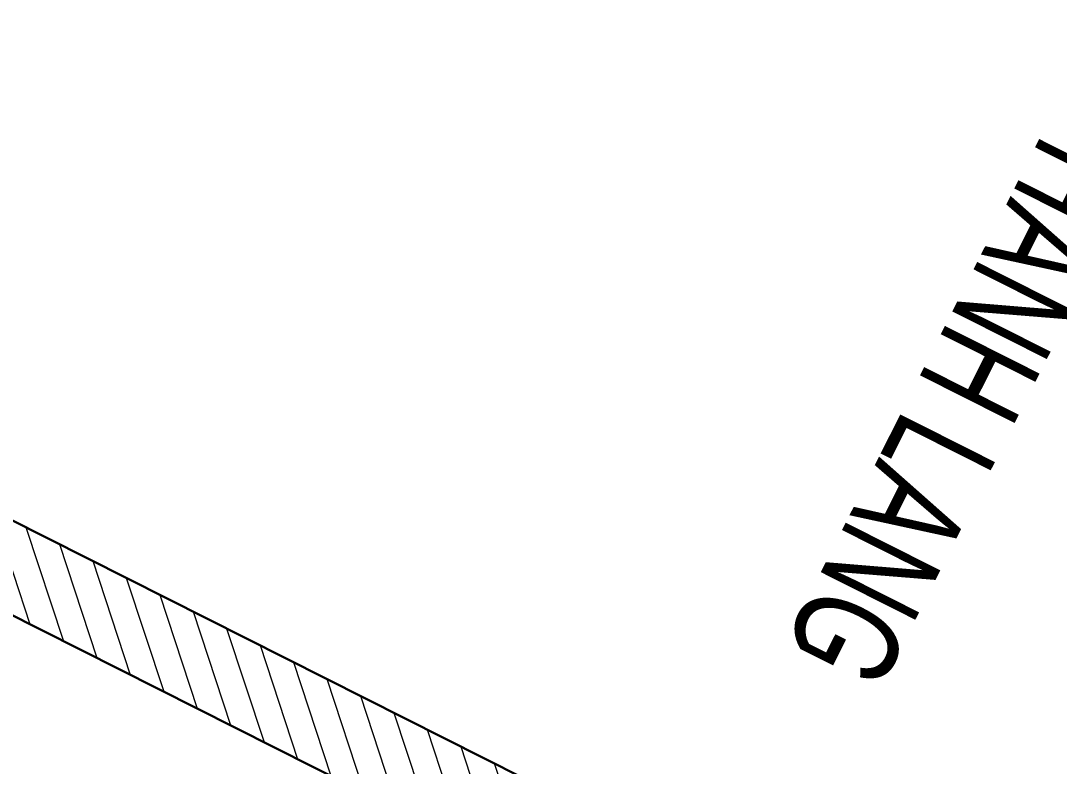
# Model space of a CAD drawing. Header units: metres. Extents: x 0 to 547597, y 0 to 1844684.
# Drawn here: x 543401.249 to 543403.7, y 1844526.963 to 1844528.723 of the extents above; entities that cross this region are included whole.
import ezdxf

# ---------------------------------------------------------------- set-up
doc = ezdxf.new("R2010")
doc.units = ezdxf.units.M
doc.layers.add('5_Thep', color=4, linetype='Continuous')
doc.layers.add('TB220kVhientai', color=7, linetype='Continuous')
for name, color, linetype, lineweight in [('A-Hatch', 8, 'Continuous', 5), ('A-Text-VN', 7, 'Continuous', 5), ('A-Wall', 3, 'Continuous', 30)]:
    doc.layers.add(name, color=color, linetype=linetype, lineweight=lineweight)
doc.styles.add('cuong DAC', font='hoatbif.shx', dxfattribs={"width": 0.7})

# ---------------------------------------------------------------- blocks, each defined once
blk = doc.blocks.new('A$C445369CA')
at = {"layer": 'A-Hatch'}
h = blk.add_hatch(dxfattribs=at)
h.set_pattern_fill('ANSI31', color=256, scale=500, angle=180)
h.set_pattern_definition([(225, (46947.50488503976, -3533.258691576077), (44.19417382415921, -44.19417382415923), [])])
h.paths.add_polyline_path([(26600.00000000047, -7499.999999998487), (26800.00000000047, -7499.999999998487), (26800.00000000047, -2299.999999999069), (26600.00000000047, -2299.999999999069)])
at = {"layer": 'A-Wall'}
blk.add_lwpolyline([(26600.00000000047, -7199.999999998487), (26800.00000000047, -7199.999999998487), (26800.00000000047, -2799.999999999069), (26600.00000000047, -2799.999999999069)], close=True, dxfattribs=at)
at = {"layer": 'A-Text-VN', "style": 'cuong DAC', "width": 0.7}
blk.add_text('HµNH LANG', height=250, dxfattribs=at).set_placement((24685.42356924686, -4802.034661759157))
blk = doc.blocks.new('mb moiTQK')
at = {"layer": 'TB220kVhientai', "xscale": 0.001, "yscale": 0.001, "zscale": 0.001}
blk.add_blockref('A$C445369CA', (-50.40002259510958, -99.99978578448788), dxfattribs=at)
blk = doc.blocks.new('ACAD-DinhViTuyenDz220kV')
blk.add_circle((543470.1879325404, 1844560.069577824), 117.5514489013003)
at = {"layer": '5_Thep', "rotation": 243.2403583287449}
blk.add_blockref('mb moiTQK', (543485.661, 1844458.313), dxfattribs=at)

msp = doc.modelspace()

# ---------------------------------------------------------------- block references
msp.add_blockref('ACAD-DinhViTuyenDz220kV', (0, 0))

doc.saveas('drawing.dxf')
